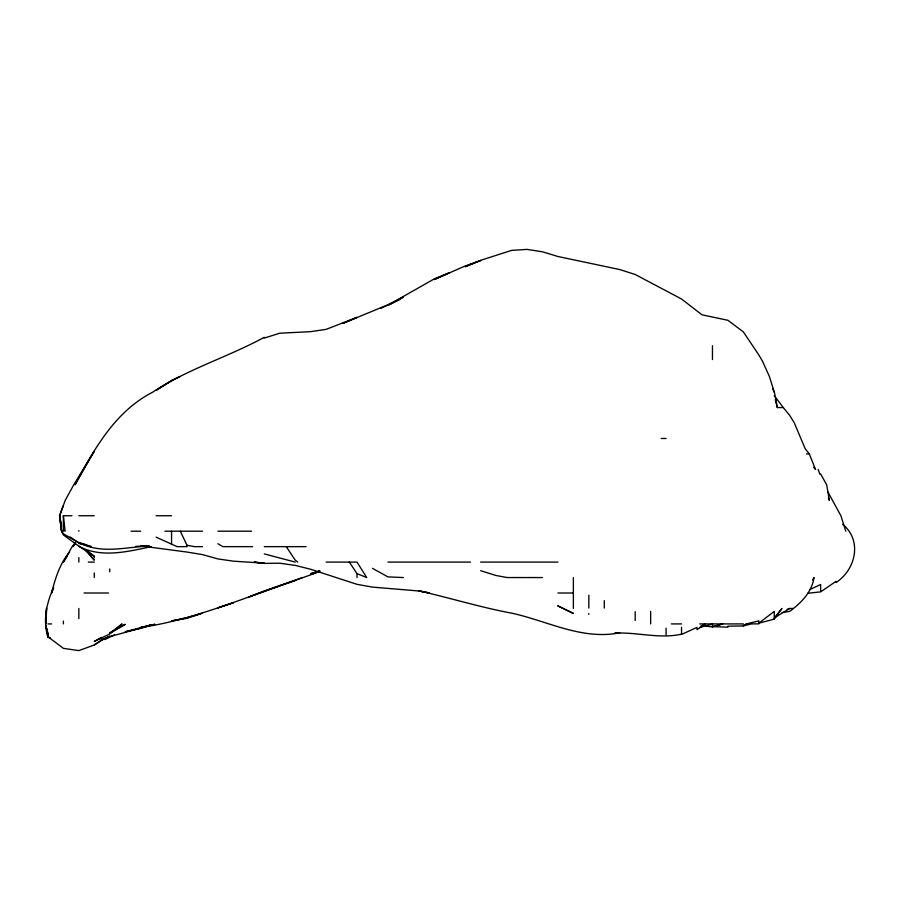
<?xml version="1.0" encoding="UTF-8"?>
<svg xmlns="http://www.w3.org/2000/svg" width="900" height="900" viewBox="0 0 900 900"><rect width="100%" height="100%" fill="white"/><g stroke="black" fill="none" stroke-linecap="round" stroke-linejoin="round"><path stroke-width="1.35" d="M151.335 546.649C128.093 551.531 101.801 558.236 79.571 546.649L63.383 534.949L61.549 531.191L59.557 515.734L65.25 500.287L73.721 484.83L94.286 451.159L75.015 484.83C94.174 449.044 115.155 411.39 152.797 392.108C187.493 369.067 227.869 357.131 264.285 337.298M59.557 515.734L63.383 505.609M53.708 587.857L51.525 593.01C55.316 578.565 59.659 563.569 69.671 552.06M53.359 588.251C46.316 603.518 42.818 620.921 47.925 637.121L50.299 638.246M75.004 543.071L73.08 546.649L75.24 543.623M812.565 579.926L814.039 577.553C811.732 592.425 801.214 602.752 789.727 611.381L781.999 612.585M67.028 556.582L63.383 562.095L72.135 546.649L75.487 542.61M774.27 619.133L774.27 611.381L758.824 623.194L774.27 619.133L781.942 608.467L774.27 617.929L789.727 608.467L793.384 608.467M94.286 644.985L102.881 639.371L109.744 636.255L102.881 639.371L94.286 644.985L78.84 650.599L63.383 648.36L47.925 636.705L46.834 629.033M743.366 625.928L746.561 623.914L758.824 620.865L758.824 623.846L751.466 623.914L743.366 625.928L727.909 626.175M101.531 637.369L94.286 641.464L109.744 633.982L122.096 623.914L109.744 633.431L125.201 624.341L109.744 632.7M389.059 304.864L403.38 297.146L387.923 304.785L342.844 323.404L357.007 317.385L326.104 329.377L310.646 331.661L279.743 333.214L264.285 338.096M700.605 626.344L705.409 623.914L697.005 629.663L697.005 627.379L681.548 634.455L681.548 627.278M389.093 304.493L399.668 299.374L389.093 304.594L434.284 278.865L449.73 272.621L434.284 279.551L465.188 265.972L480.645 260.516L465.188 266.704L480.645 260.336L511.56 250.391L527.006 249.401L542.464 251.786L557.91 256.489L619.74 269.55L635.186 274.489L681.548 299.014L702.023 314.831L727.909 320.287L743.366 331.909L758.824 354.96L762.502 361.192L769.455 376.65L774.27 392.108L772.538 388.541M743.366 625.444L746.561 623.914M114.502 634.793L105.221 639.371L101.115 639.641M809.933 589.545L820.643 584.482L820.643 590.816M380.79 308.34L387.923 305.066M302.423 577.553L248.828 597.082C271.957 587.126 296.381 580.815 319.669 571.264L310.646 574.538L319.669 571.23M102.892 639.371L109.744 636.637L154.811 624.251L140.648 627.491C194.434 619.83 244.035 597.499 295.2 580.68M787.151 609.345L789.727 608.467M202.466 613.148L187.02 618.345L171.562 620.854L187.02 617.738L201.184 613.53M150.401 625.129L140.648 628.357L125.201 631.778L150.041 625.14M319.669 570.847L310.646 573.66L319.669 571.061M703.44 625.95L712.462 626.906L722.768 623.914L712.462 626.569L727.909 627.199M699.581 627.491L712.462 624.105L712.462 626.906M681.548 634.163C659.329 639.191 636.998 631.879 614.587 633.173M807.694 593.269L820.643 591.885L836.089 581.299L836.089 582.514C855.911 569.486 862.414 540.248 842.648 524.329M135.844 546.39L149.085 545.861L140.648 545.918L187.02 552.06L202.466 554.614L217.924 558.923L233.381 561.173L264.285 563.153L254.183 562.095L264.285 563.389L279.743 563.209L295.2 565.391L310.646 569.261L357.007 584.336L372.465 587.115L418.826 590.974L429.626 593.01L418.826 590.85C449.831 597.847 480.262 607.309 511.56 613.136C547.335 620.842 581.974 640.406 619.74 632.79L615.521 632.779M149.085 546.086C125.561 546.986 100.845 554.558 78.84 542.43L91.339 546.649L78.84 543.296L85.275 544.523M775.294 399.645L777.33 407.554L783.293 407.554L789.727 415.429L794.363 423.011L805.185 448.729L809.314 453.915L815.501 469.373L813.623 467.314M661.163 438.469L666.09 438.469M806.501 453.915L809.314 453.915M61.583 526.039L59.546 515.734L61.549 531.191M63.383 531.191L63.383 515.734L71.955 515.734M78.84 515.734L94.286 515.734M156.105 515.734L171.551 515.734M131.04 531.191L140.648 531.191M164.857 531.191L202.466 531.191M217.924 531.191L251.572 531.191M202.466 546.649L194.614 546.649L187.02 545.288L180.27 531.191M252.596 546.649L222.761 546.649L217.924 543.724M264.285 546.649L306.101 546.649M88.301 562.095L94.286 562.095M326.104 562.095L357.007 562.095L366.716 577.553L357.007 573.626L349.335 562.095M387.923 562.095L470.475 562.095M480.645 562.095L557.91 562.095M403.38 577.553L387.923 576.877L372.465 568.361M526.342 577.553L507.161 577.553L496.103 575.505L480.645 570.712M527.006 577.553L542.464 577.553M84.049 593.01L108.529 593.01M557.91 593.01L573.368 593.01M47.925 623.914L51.593 623.914M671.4 623.914L681.548 623.914M699.705 623.914L712.462 623.914M712.721 623.914L743.366 623.914M295.2 562.095L264.285 553.916M156.105 537.142L177.041 546.649L187.02 546.649L187.02 545.288M78.84 546.21L94.286 556.301L94.286 557.854M47.925 636.705L50.299 638.044M63.383 530.077L65.115 531.191L63.383 515.734M70.009 536.918L78.84 542.88L63.383 533.79L61.706 531.191L59.839 515.734M297.697 562.095L295.2 560.104L286.256 546.649M87.75 551.036L94.286 556.301M85.061 549.765L94.286 560.16L86.704 550.8M774.27 395.685L783.293 407.554M827.899 491.963L840.881 515.734L845.786 531.191M820.643 473.996L826.695 484.83L829.339 500.287L828.394 497.711M818.145 469.373L819.81 474.142M47.925 634.59L45.765 625.252L47.925 635.659L46.913 629.134M774.371 392.108L777.33 407.554M47.666 631.834L47.925 637.121M712.462 345.735L712.462 359.539M666.09 628.189L666.09 634.759M650.644 611.393L650.644 623.914M635.186 611.685L635.186 620.46M604.283 600.66L604.283 608.051M588.825 595.238L588.825 608.051M588.825 613.508L588.825 614.363M573.368 577.553L573.368 608.467M357.007 573.626L357.007 577.553M171.562 531.191L171.562 544.511M109.744 568.935L109.744 571.804M94.286 573.007L94.286 577.553M78.84 530.528L78.84 531.191M78.84 557.572L78.84 562.095M78.84 608.467L78.84 618.626M63.383 621.079L63.383 623.914M46.485 608.467L45.979 623.914L46.586 608.467M171.562 380.543L156.105 390.319L171.562 380.689L179.685 376.65L171.562 380.543M233.381 602.741L217.924 607.826L233.381 602.741M573.368 613.429L557.91 605.903L573.368 613.429"/></g></svg>
